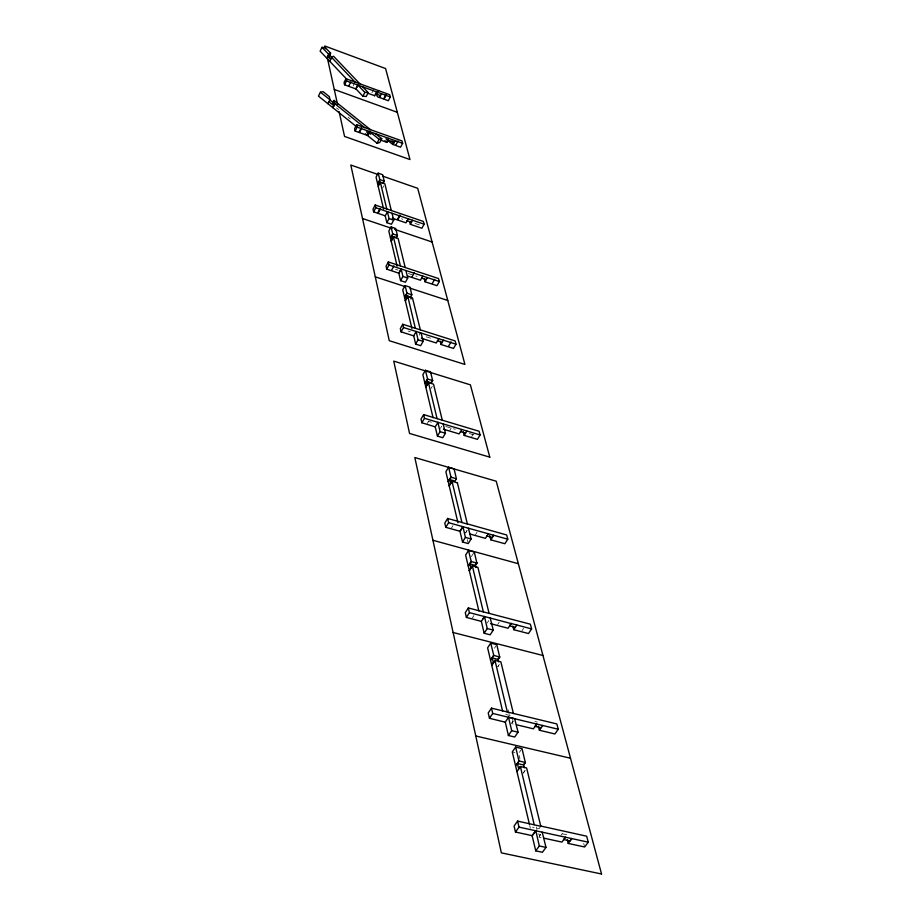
<?xml version="1.0" encoding="UTF-8"?>
<svg xmlns="http://www.w3.org/2000/svg" width="920" height="920" viewBox="0 0 920 920"><rect width="100%" height="100%" fill="white"/><g stroke="black" fill="none" stroke-linecap="round" stroke-linejoin="round"><path stroke-width="0.69" stroke-dasharray="4.6 3.45" d="M354.959 81.949L353.153 85.928M371.91 92.77L373.635 88.872M382.731 187.887L383.812 185.874M430.962 388.573L432.25 386.377M427.259 423.591L428.582 421.36M440.416 428.317L441.749 426.098M449.834 430.33L451.168 428.122M471.672 436.724L473.018 434.527M451.501 527.988L452.928 525.688M465.52 532.806L466.957 530.518M465.554 532.887L467.095 530.633M475.525 534.669L476.962 532.381M471.35 556.611L474.283 552M472.385 617.941L473.915 615.583M487.289 622.932L488.83 620.586M497.651 624.507L499.192 622.173M494.431 648.209L495.995 645.851M522.042 630.683L523.606 628.36M511.899 722.74L513.003 721.142M513.153 721.28L511.508 723.672L513.728 724.109M522.019 748.592L518.65 753.411L519.972 758.919M523.261 773.007L524.975 770.603M523.365 773.03L525.067 770.626M540.787 826.286L539.005 828.713L532.599 827.321M539.223 836.234L540.408 834.612M539.269 836.36L540.569 834.762M561.028 835.279L562.223 833.669M537.832 833.934L540.396 834.497M538.752 837.073L541.144 837.579M562.246 833.761L568.514 835.13M512.279 751.928L514.832 752.514M505.712 714.483L511.761 715.932M534.945 721.51L537.326 722.085M428.191 421.21L431.457 422.188M445.751 426.466L455.319 429.329M469.407 433.55L474.099 434.953M408.112 331.062L410.182 331.706M426.224 336.8L432.641 338.836M395.497 269.284L398.084 270.135M408.411 273.539L414.563 275.563M415.794 275.965L417.024 276.368M401.557 218.822L402.741 219.224M415.035 223.41L419.922 225.078M336.478 107.881L338.594 109.584M348.128 117.242L350.244 118.945M583.705 843.398L584.327 845.79M419.025 332.039L419.784 335.179M512.072 717.209L512.992 721.038M467.256 539.568L467.9 542.225M508.197 709.918L509.519 715.404M536.314 826.93L536.958 829.598M529.724 825.481L530.357 828.161M499.318 664.435L497.743 666.793L499.422 664.458"/><path stroke-width="1.38" d="M328.693 56.913L330.579 53.107L325.346 47.61L321.988 47.334L320.114 51.152L347.116 79.626M359.869 83.835L333.546 56.223L331.568 57.339L330.613 59.248L327.853 56.338L328.728 54.349L326.83 58.167M328.624 56.902L330.579 53.107M329.808 61.295L331.568 57.339M370.553 129.743L334.006 100.429L334.684 103.58L333.695 105.547L329.049 101.821L330.038 99.854L329.372 96.703L323.15 91.666L320.424 92.184L318.458 96.117L356.005 126.304M327.899 103.649L330.038 99.854M333.695 105.547L333.017 102.396L334.006 100.429M332.683 103.511L334.167 100.556M376.636 94.495C382.524 84.479 372.393 96.496 379.339 97.416L388.332 100.728L390.298 96.933L389.712 94.702L346 78.729L344.057 82.57L344.563 84.79L356.063 88.998M344.563 84.79L346.506 80.948L346 78.729M348.841 85.882L350.784 82.041M390.298 96.933L357.799 85.031L355.844 88.86M362.882 96.255L364.849 92.414L368.207 92.621L366.24 96.45L362.882 96.255L355.982 88.906L357.938 85.077L364.849 92.414M390.747 141.53L387.929 140.576L392.644 144.359L400.556 147.211L402.626 143.324L401.982 140.909L356.626 124.729L354.603 128.673L355.154 131.077L367.344 135.366M355.154 131.077L357.19 127.132L356.626 124.729M374.624 95.737L376.591 91.931M359.168 131.905L361.203 127.972M359.582 132.146L361.617 128.202M379.339 97.416L380.328 95.519L375.728 93.84M381.547 93.736L379.569 97.497M383.847 98.555L385.813 94.748M384.249 98.785L386.228 94.978M369.553 131.571L367.448 135.516L369.38 131.434L379.109 139.288L381.754 138.667L375.279 133.526M365.459 133.849L377.05 143.221L379.109 139.288M381.754 138.667L379.695 142.6L377.05 143.221M388.666 138.345L386.596 142.209M380.846 140.208L386.803 142.278L387.826 140.323L385.94 138.816M392.644 144.359L393.679 142.404L391.782 140.898M383.065 183.23L384.226 181.148L382.662 174.719L378.178 173.155L376.05 177.18L378.223 186.334L380.478 182.333M395.899 144.969L397.969 141.07M377.579 183.609L379.834 179.618L384.226 181.148M383.042 183.126L384.111 181.102M409.676 221.593L410.377 224.33L421.866 228.24L424.108 224.192L423.372 221.444L375.187 204.999L373.002 209.105L373.623 211.841L385.33 215.867M373.623 211.841L375.82 207.736L375.187 204.999M377.878 212.612L380.075 208.506M378.327 212.865L380.523 208.759M392.035 213.314L393.691 220.144L391.471 224.25L386.837 222.674L389.056 218.569L387.423 211.738M396.301 237.567L397.428 235.497L395.726 228.505L391.058 226.929L388.827 231.058L391.184 241.017L393.438 236.877L398.141 238.464L405.191 267.467M397.474 219.27L399.694 215.188M397.923 219.523L400.142 215.441M390.482 238.061L392.736 233.921L391.058 226.929M390.586 238.096L392.84 233.956L397.428 235.497M391.287 241.063L393.541 236.911M397.325 235.462L396.221 237.647L391.736 236.141L392.391 238.878M439.334 281.531L438.541 278.541L388.355 261.958L386.055 266.179L386.733 269.157L398.912 273.217L401.212 268.962L439.334 281.531L436.977 285.671L425.017 281.75L424.35 278.783M410.377 224.33L412.608 220.271M386.733 269.157L389.045 264.948L388.355 261.958M391.632 270.135L393.944 265.926M405.938 270.572L407.755 278.036L405.409 282.233L400.579 280.657L402.914 276.437L401.131 268.985M411.044 299.011L410.561 297.022L411.827 294.814L409.975 287.166L405.099 285.579L402.753 289.811L411.918 328.486M412.045 276.839L414.368 272.665M404.558 297.471L406.939 293.227L405.099 285.579M404.662 297.493L406.939 293.227M407.778 296.366L405.329 300.702L407.778 296.366L412.482 297.884L420.325 329.797M422.786 276.069L420.44 280.243L407.433 275.965M425.017 281.75L427.363 277.575M440.277 341.251L441.025 344.505L453.491 348.45L455.986 344.195L455.112 340.917L402.753 324.266L400.327 328.589L401.074 331.855L413.758 335.88L415.621 344.103L420.659 345.69L423.131 341.366L421.153 333.19M401.074 331.855L403.512 327.531L402.753 324.266M432.285 283.498L434.631 279.346M413.678 335.915L416.197 331.499L455.986 344.195M415.621 344.103L418.082 339.779L416.127 331.603M438.725 338.709L436.252 342.987L421.383 338.284M425.397 370.3L427.604 379.109L426.328 381.305L431.296 382.835L432.641 380.535L430.548 371.898L425.397 370.3L422.866 374.67L425.776 386.986L428.409 382.478L433.527 384.192L442.255 420.129M441.025 344.505L443.474 340.159M424.913 383.318L427.57 378.971M448.58 346.196L451.065 341.941M425.879 387.009L428.409 382.478L437.092 418.703M431.261 382.697L432.641 380.535M463.254 431.71L464.197 435.413L477.411 439.357L480.091 434.964L479.113 431.261L423.637 414.598L421.015 419.06L421.866 422.774L435.332 426.868M421.866 422.774L424.499 418.312L423.637 414.598M443.198 423.982L445.441 433.251L442.773 437.713L437.425 436.126L440.093 431.664L437.874 422.383M464.197 435.413L466.865 431.008M448.615 467.256L450.972 477.1L456.412 478.825L454.089 468.855L448.615 467.256L445.878 471.776L457.964 522.767M450.972 477.1L448.212 481.631L451.087 477.135M450.65 483.414L449.742 479.561L451.122 477.296M461.943 522.457L447.649 518.454L444.797 523.066L445.774 527.321L460.092 531.3M445.774 527.321L448.626 522.698L447.649 518.454M462.518 541.983L460 531.346L462.944 526.62L465.416 537.384L462.518 541.983L468.211 543.559L471.109 538.959L468.395 528.218M462.967 526.7L460 531.346M475.916 567.548L475.398 565.409L476.882 563.086L474.283 552L468.533 550.424L465.623 555.047L478.883 610.995M488.347 533.784L485.449 538.338L470.143 534.083M468.533 550.424L471.155 561.372L468.315 566.03M470.856 568.18L469.832 563.891L471.27 561.395M472.328 565.857L469.315 570.641L472.328 565.857L477.917 567.364L489.072 613.375M467.36 523.894L506.655 534.968L507.782 539.2L504.873 543.731L490.82 539.833L493.695 535.198L492.246 537.476L486.875 535.981M475.352 565.225L476.836 562.913M512.831 626.163L513.74 629.706L528.494 633.546L531.61 628.912L530.357 624.185L468.337 607.947L465.29 612.662L466.382 617.412L481.447 621.414M466.382 617.412L469.43 612.685L468.337 607.947M482.931 618.872L484.483 616.538L490.21 618.021L493.246 630.096L490.141 634.8L484.161 633.259L481.344 621.38L484.506 616.619L487.255 628.544L484.161 633.259M498.697 661.836L498.122 659.444L499.698 657.075L496.788 644.667L490.739 643.126L487.611 647.852L502.619 711.148M531.61 628.912L511.163 623.495L509.611 625.83L515.269 627.302M511.163 623.495L508.093 628.245L490.475 623.668M493.672 655.362L490.521 660.1L493.775 655.396L490.739 643.126M513.74 629.706L516.833 625.059M494.971 660.376L491.751 665.298L494.971 660.376L500.859 661.859L513.406 713.54M498.065 659.249L499.652 656.88M538.349 726.259L539.373 730.238L554.909 733.964L558.256 729.238L556.853 723.936L491.498 708.147L488.232 712.966L489.451 718.29L505.333 722.2L508.392 735.517L514.705 737.012L518.04 732.205L514.648 718.646L508.576 717.186L505.229 722.165M489.451 718.29L492.729 713.471L491.498 708.147M508.392 735.517L511.716 730.71L508.53 717.37M515.648 747.097L518.949 760.874L525.32 762.565L522.019 748.592L515.648 747.097L512.279 751.928L529.403 824.147M539.373 730.238L542.697 725.5M519.053 760.909L515.66 765.739M532.254 835.67L515.464 832.036L514.084 826.01L517.603 821.1L540.787 826.286L526.62 767.958L520.398 766.521L518.684 768.936L517.408 763.543L519.098 761.127M520.398 766.521L517.04 771.581M523.56 764.761L525.366 762.369L523.618 764.98L524.262 767.682M515.464 832.036L518.995 827.126L517.603 821.1M542.191 832.163L546.009 847.4L542.409 852.276L535.739 850.85L532.151 835.762L535.797 830.691M535.762 830.656L532.151 835.762M535.739 850.85L539.327 845.963L535.819 830.898M540.73 826.045L586.672 836.199L588.259 842.179L584.648 846.986L568.226 843.444L571.803 838.511L569.997 840.937L563.718 839.569L565.512 837.143L561.947 842.087L544.042 838.212M327.853 56.338L329.705 55.142L331.545 57.075M328.808 54.429L330.51 53.096M329.877 99.716L320.424 92.184M331.695 57.477L355.097 82.099M328.728 54.349L321.988 47.334M539.327 845.963L546.009 847.4M518.995 827.126L588.259 842.179M517.408 763.543L523.618 764.98M520.444 766.751L534.209 824.619M475.778 735.977L570.503 758.23M511.716 730.71L518.04 732.205M541.006 727.777L535.06 726.351L536.728 723.971L533.416 728.824L516.476 724.764M492.729 713.471L558.256 729.238M495.017 660.583L507.357 712.08M499.698 657.075L493.775 655.396M498.122 659.444L492.246 657.961L493.384 662.756M453.123 632.511L542.961 655.488M487.255 628.544L493.246 630.096M469.43 612.685L484.472 616.526M511.186 623.587L490.199 618.033M471.304 561.579L476.882 563.086M469.832 563.891L475.398 565.409M472.374 566.03L483.379 611.972M432.94 540.281L518.351 563.707M465.416 537.384L471.109 538.959M448.626 522.698L507.782 539.2M457.343 482.666L467.394 524.055L461.955 522.537L451.973 481.275L457.493 482.862M456.377 478.664L455.032 481.091L449.742 479.561M443.394 429.203L459.149 433.906L461.817 429.49M440.093 431.664L445.441 433.251M424.499 418.312L480.091 434.964M460.46 431.629L465.52 433.136M427.604 379.109L432.538 380.5M437.471 340.779L442.244 342.297M418.082 339.779L423.131 341.366M403.512 327.531L416.197 331.499M410.561 297.022L405.881 295.504L406.594 298.494M407.813 296.481L415.311 328.198M375.279 276.839L404.811 286.476M410.182 288.224L447.775 300.483M411.827 294.814L407.042 293.25M402.914 276.437L407.755 278.036M389.045 264.948L401.235 269.019L398.808 273.183L400.579 280.657M421.601 278.093L426.167 279.599M362.514 218.511L391.954 228.447M394.622 229.356L432.089 242.006M389.056 218.569L393.691 220.144M375.82 207.736L424.108 224.192M407.077 220.742L411.47 222.237M392.299 218.189L405.984 222.835L408.216 218.776M391.287 210.553L384.882 183.862L378.787 181.746L379.385 184.253M377.568 174.352L350.808 165.036L389.263 340.699L464.922 364.447L417.703 188.312L382.916 176.214M379.856 179.722L378.178 173.155M370.714 134.239L366.471 131.882M387.826 140.323L393.679 142.404M357.19 127.132L402.626 143.324M334.27 89.447L397.325 112.309M346.506 80.948L357.799 85.031M368.218 93.403L374.739 95.749M384.916 140.771L386.803 142.278M334.684 103.58L364.653 127.638M330.234 100.165L333.017 102.396M368.207 92.621L362.572 86.767M489.739 535.589L490.82 539.833M567.318 839.845L568.226 843.444M387.538 211.772L385.216 215.832L386.837 222.674M437.978 422.418L435.229 426.834L437.425 436.126M380.362 182.298L386.733 208.897M393.438 236.877L400.384 265.88M426.328 381.305L427.133 384.675M378.223 186.334L383.582 208.943M391.184 241.017L397.118 266.075M425.776 386.986L433.078 417.772M325.369 48.806L324.76 46L385.595 68.551L409.986 159.562L344.551 136.436L339.1 111.561M327.209 57.212L337.594 104.65M334.868 103.776L332.879 107.72L334.926 103.764M369.173 131.353L367.137 135.343L369.184 131.41M395.002 140.564L392.955 144.509L395.013 140.61M452.042 481.137L449.201 485.806L452.042 481.137M601.542 874L501.354 852.863L414.828 457.539L496.236 481.217L601.542 874M489.785 457.159L409.561 433.447L393.725 361.1L470.396 384.847L489.785 457.159"/></g></svg>
